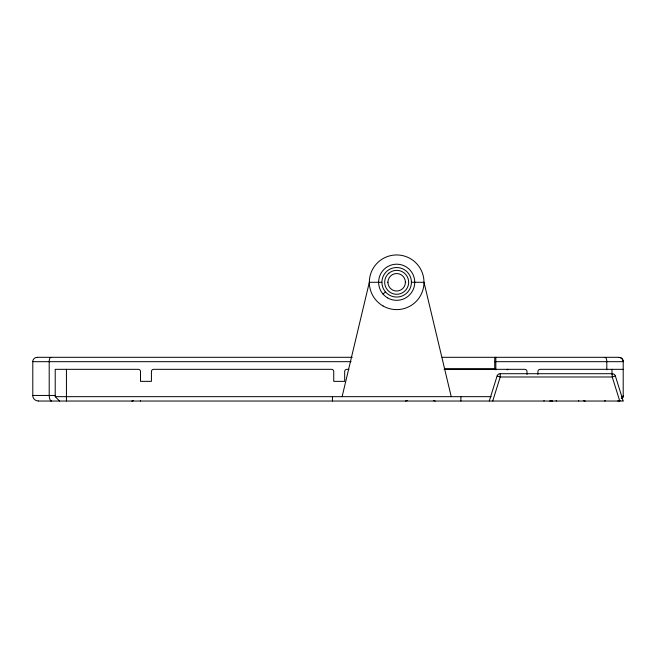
<?xml version="1.0" encoding="UTF-8"?>
<svg xmlns="http://www.w3.org/2000/svg" width="656" height="656" viewBox="0 0 656 656"><rect width="100%" height="100%" fill="white"/><g stroke="black" fill="none" stroke-linecap="round" stroke-linejoin="round"><path stroke-width="0.98" d="M342.104 396.667L369.336 282.285L381.89 282.285M489.269 401.037L497.092 376.003A3.28 3.28 0 0 1 500.225 373.707L612.237 373.707A3.28 3.28 0 0 1 615.369 376.003L623.2 401.037M492.705 401.037L500.225 376.987L500.225 373.715M621.322 398.536L623.2 396.667L623.2 361.677L494.755 361.677M383.022 294.077L385.49 291.945M407.319 400.504L405.531 401.037M615.361 376.011L612.237 376.987L500.225 376.987L497.109 376.011M387.384 282.285L387.909 282.285M405.416 282.285A8.749 8.749 0 0 0 392.296 274.708A8.749 8.749 0 0 0 392.296 289.854A8.749 8.749 0 0 0 405.416 282.285L405.777 282.285M411.427 282.285A14.76 14.76 0 0 0 389.287 269.501A14.76 14.76 0 0 0 389.287 295.069A14.76 14.76 0 0 0 411.427 282.285L423.997 282.285L451.238 396.667M37.171 357.307L352.215 357.307M442.177 357.307L618.829 357.307M351.108 361.677L32.8 361.677L32.8 395.453L55.342 395.453M444.506 368.787L494.731 368.787L494.731 358.397A1.091 1.091 0 0 1 495.829 357.307L495.829 369.877M348.902 369.328L346.86 369.328A2.189 2.189 0 0 0 344.671 371.517L344.671 381.357L333.74 381.357L333.74 371.517A2.189 2.189 0 0 0 331.551 369.328L153.611 369.328A2.189 2.189 0 0 0 151.429 371.517L151.429 381.357L140.491 381.357L140.491 371.517A2.189 2.189 0 0 0 138.309 369.328L55.211 369.328L55.211 396.667L59.589 401.037M444.014 369.328L524.8 369.328A2.189 2.189 0 0 1 526.989 371.517L526.989 374.469M623.2 369.328L540.109 369.328A2.189 2.189 0 0 0 537.92 371.517L537.92 374.469M55.211 396.667L491.196 396.667M621.371 396.667L623.2 396.667M38.269 401.037L622.897 401.037M435.174 401.037L433.411 400.513M619.764 401.037L612.237 376.987L612.237 373.715M611.974 369.328L611.974 374.396M606.8 361.677L606.8 369.861M578.649 400.504L578.649 401.021M556.231 400.504L556.231 401.021M544.021 400.504L544.021 401.021M460.897 396.667L460.897 401.037M332.436 396.667L332.436 401.037M140.409 400.504L140.409 401.021M66.436 369.328L66.436 401.037M49.2 361.677L49.2 395.453A5.773 2.206 90 0 0 51.463 400.923A5.773 2.206 -90 0 1 50.496 400.472M388.828 273.216A11.956 11.956 0 0 0 387.598 290.124A11.956 11.956 0 0 0 404.506 291.354A11.956 11.956 0 0 0 405.761 274.47A11.956 11.956 0 0 0 388.869 273.265M604.988 357.43A4.576 1.755 -90 0 1 606.849 361.669M38.261 400.923A5.773 5.33 -90 0 1 32.693 395.453M605.504 400.472A5.773 2.206 90 0 1 604.537 400.923M623.307 395.453A5.773 5.33 -90 0 1 622.208 398.676M620.068 400.472A5.773 5.33 -90 0 1 617.739 400.923M32.685 361.669A4.576 4.231 -90 0 1 37.162 357.43M49.151 361.669A4.576 1.755 -90 0 1 51.012 357.43M133.545 400.504A3.28 3.28 0 0 1 131.749 401.037M552.68 401.037A3.28 3.28 0 0 1 550.884 400.504M506.932 369.689A2.189 2.189 0 0 1 508.129 369.328M507.186 369.812A2.558 1.607 -14.5 0 1 507.687 369.558M551.466 400.504A3.28 3.28 0 0 1 549.671 401.037M585.209 401.037A3.28 3.28 0 0 1 583.414 400.504M382.997 305.95A27.331 27.331 0 0 0 423.997 282.285A27.331 27.331 0 0 0 382.997 258.612A27.331 27.331 0 0 0 382.997 305.95M387.63 297.898A18.073 18.073 0 0 0 414.756 282.285A18.073 18.073 0 0 0 387.671 266.598A18.073 18.073 0 0 0 387.63 297.898M623.315 361.669A4.576 4.231 90 0 0 618.838 357.43A4.576 4.231 -90 0 1 623.315 361.669"/></g></svg>
